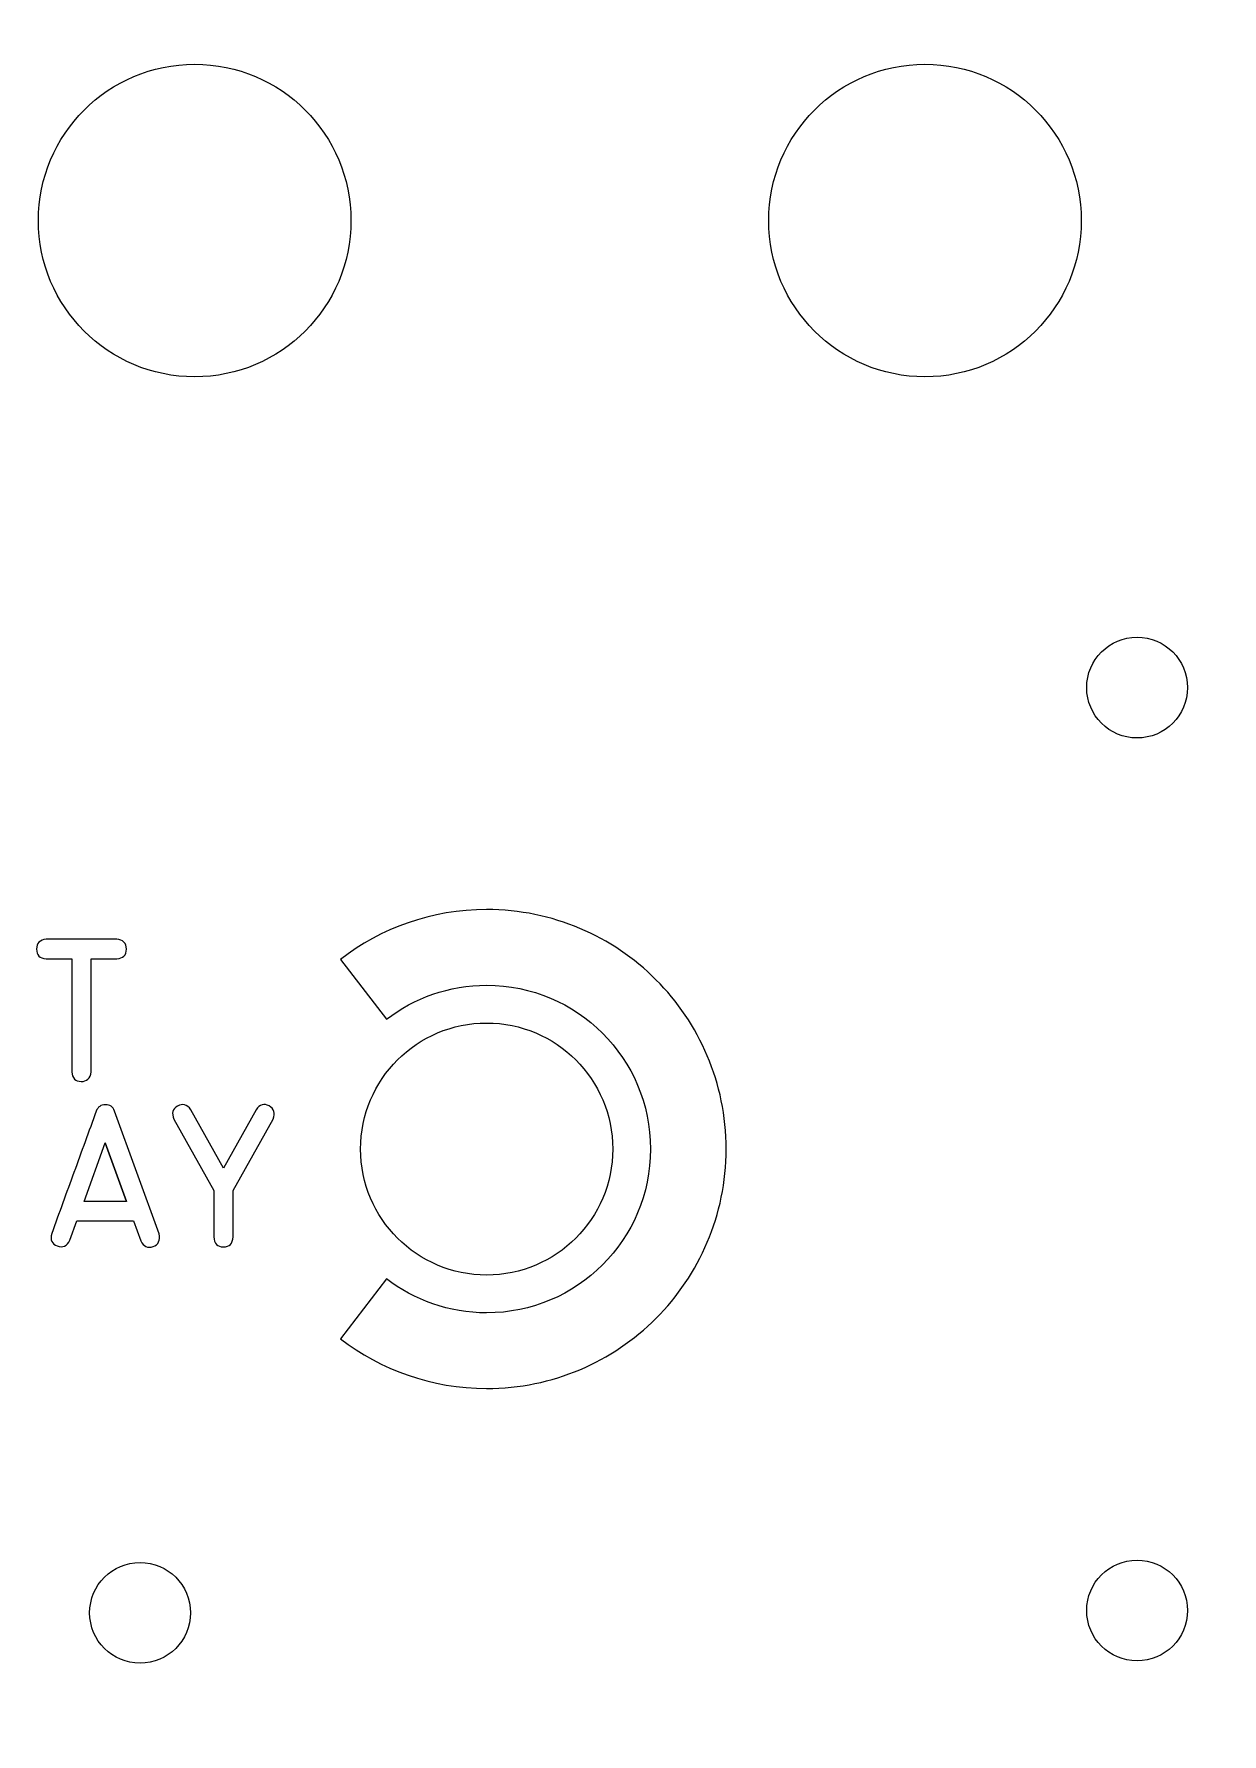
# Model space of a CAD drawing. Header units: millimetres. Extents: x -86 to 60, y -135 to 365.
# Drawn here: x -68.35 to -44.79, y 190.08 to 223.8 of the extents above; entities that cross this region are included whole.
import ezdxf

# ---------------------------------------------------------------- set-up
doc = ezdxf.new("R2010")
doc.units = ezdxf.units.MM
doc.header["$MEASUREMENT"] = 0
doc.layers.add('Cuts', color=7, linetype='Continuous', plot=False)
doc.layers.add('Engrave', color=7, linetype='Continuous')

msp = doc.modelspace()

# ---------------------------------------------------------------- linework, layer by layer
at = {"layer": 'Cuts', "color": 250, "lineweight": 9}
for centre, major_axis, ratio in [((-65.1677, 220.0988), (3.1001, 0), 0.9999677), ((-50.6825, 220.0988), (3.1001, 0), 0.9999677), ((-46.4752, 210.8347), (0, 1), 1), ((-59.3765, 201.6811), (2.5001, 0), 0.99996), ((-66.2502, 192.4809), (0, 1), 1), ((-46.4752, 192.5274), (0, 1), 1)]:
    msp.add_ellipse(centre, major_axis=major_axis, ratio=ratio, dxfattribs=at)
msp.add_open_spline([(57.4748, 154.4568), (57.8729, 154.4566), (58.2545, 154.2982), (58.5358, 154.0166), (58.5358, 154.0166), (58.8172, 153.7349), (58.975, 153.3549), (58.9748, 152.9568), (58.9748, 152.9568), (58.9748, 152.9568), (58.9748, 148.9068), (58.9748, 148.9068), (58.9748, 148.9068), (58.9745, 148.5088), (58.8162, 148.1271), (58.5345, 147.8458), (58.5345, 147.8458), (58.2528, 147.5645), (57.8729, 147.4066), (57.4748, 147.4068), (57.4748, 147.4068), (57.4748, 147.4068), (50.5123, 147.4068), (50.5123, 147.4068), (50.5123, 147.4068), (50.1147, 147.4071), (49.7333, 147.2494), (49.452, 146.9685), (49.452, 146.9685), (49.1707, 146.6875), (49.0125, 146.3044), (49.0123, 145.9068), (49.0123, 145.9068), (49.0123, 145.9068), (49.0123, 129.4193), (49.0123, 129.4193), (49.0123, 129.4193), (49.012, 129.0213), (48.8537, 128.6396), (48.572, 128.3583), (48.572, 128.3583), (48.2903, 128.077), (47.9104, 127.9191), (47.5123, 127.9193), (47.5123, 127.9193), (47.5123, 127.9193), (-74.0127, 127.9193), (-74.0127, 127.9193), (-74.0127, 127.9193), (-74.4108, 127.9196), (-74.7925, 128.078), (-75.0738, 128.3596), (-75.0738, 128.3596), (-75.3551, 128.6413), (-75.513, 129.0213), (-75.5127, 129.4193), (-75.5127, 129.4193), (-75.5127, 129.4193), (-75.5127, 160.4568), (-75.5127, 160.4568), (-75.5127, 160.4568), (-75.5117, 162.0471), (-76.1425, 163.5727), (-77.2663, 164.6979), (-77.2663, 164.6979), (-78.3901, 165.8231), (-79.9224, 166.4558), (-81.5127, 166.4568), (-81.5127, 166.4568), (-81.5127, 166.4568), (-83.9752, 166.4568), (-83.9752, 166.4568), (-83.9752, 166.4568), (-84.3733, 166.4571), (-84.755, 166.6155), (-85.0363, 166.8971), (-85.0363, 166.8971), (-85.3176, 167.1788), (-85.4755, 167.5588), (-85.4752, 167.9568), (-85.4752, 167.9568), (-85.4752, 167.9568), (-85.4752, 210.1068), (-85.4752, 210.1068), (-85.4752, 210.1068), (-85.475, 210.5049), (-85.3166, 210.8866), (-85.0349, 211.1679), (-85.0349, 211.1679), (-84.7533, 211.4492), (-84.3733, 211.6071), (-83.9752, 211.6068), (-83.9752, 211.6068), (-83.9752, 211.6068), (-81.5127, 211.6068), (-81.5127, 211.6068), (-81.5127, 211.6068), (-79.9224, 211.6058), (-78.3969, 212.2366), (-77.2716, 213.3604), (-77.2716, 213.3604), (-76.1464, 214.4842), (-75.5137, 216.0166), (-75.5127, 217.6068), (-75.5127, 217.6068), (-75.5127, 217.6068), (-75.5127, 248.6443), (-75.5127, 248.6443), (-75.5127, 248.6443), (-75.5125, 249.0424), (-75.3541, 249.4241), (-75.0724, 249.7054), (-75.0724, 249.7054), (-74.7908, 249.9867), (-74.4108, 250.1446), (-74.0127, 250.1443), (-74.0127, 250.1443), (-74.0127, 250.1443), (47.5123, 250.1443), (47.5123, 250.1443), (47.5123, 250.1443), (47.9104, 250.1441), (48.292, 249.9857), (48.5733, 249.7041), (48.5733, 249.7041), (48.8547, 249.4224), (49.0125, 249.0424), (49.0123, 248.6443), (49.0123, 248.6443), (49.0123, 248.6443), (49.0123, 217.6068), (49.0123, 217.6068), (49.0123, 217.6068), (49.0113, 216.0166), (49.6421, 214.491), (50.7659, 213.3658), (50.7659, 213.3658), (51.8897, 212.2406), (53.422, 211.6079), (55.0123, 211.6068), (55.0123, 211.6068), (55.0123, 211.6068), (57.4748, 211.6068), (57.4748, 211.6068), (57.4748, 211.6068), (57.8729, 211.6066), (58.2545, 211.4482), (58.5358, 211.1666), (58.5358, 211.1666), (58.8172, 210.8849), (58.975, 210.5049), (58.9748, 210.1068), (58.9748, 210.1068), (58.9748, 210.1068), (58.9748, 167.9568), (58.9748, 167.9568), (58.9748, 167.9568), (58.9745, 167.5588), (58.8162, 167.1771), (58.5345, 166.8958), (58.5345, 166.8958), (58.2528, 166.6145), (57.8729, 166.4566), (57.4748, 166.4568), (57.4748, 166.4568), (57.4748, 166.4568), (55.0123, 166.4568), (55.0123, 166.4568), (55.0123, 166.4568), (53.422, 166.4579), (51.8964, 165.8271), (50.7712, 164.7033), (50.7712, 164.7033), (49.646, 163.5795), (49.0133, 162.0471), (49.0123, 160.4568), (49.0123, 160.4568), (49.0123, 160.4568), (49.0123, 155.9568), (49.0123, 155.9568), (49.0123, 155.9568), (49.012, 155.5593), (49.1697, 155.1779), (49.4507, 154.8966), (49.4507, 154.8966), (49.7316, 154.6153), (50.1147, 154.4571), (50.5123, 154.4568), (50.5123, 154.4568), (50.5123, 154.4568), (57.4748, 154.4568), (57.4748, 154.4568)], degree=3, knots=[0, 0, 0, 0, 0.0204082, 0.0204082, 0.0204082, 0.0204082, 0.0408163, 0.0408163, 0.0408163, 0.0408163, 0.0612245, 0.0612245, 0.0612245, 0.0612245, 0.0816327, 0.0816327, 0.0816327, 0.0816327, 0.1020408, 0.1020408, 0.1020408, 0.1020408, 0.122449, 0.122449, 0.122449, 0.122449, 0.1428571, 0.1428571, 0.1428571, 0.1428571, 0.1632653, 0.1632653, 0.1632653, 0.1632653, 0.1836735, 0.1836735, 0.1836735, 0.1836735, 0.2040816, 0.2040816, 0.2040816, 0.2040816, 0.2244898, 0.2244898, 0.2244898, 0.2244898, 0.244898, 0.244898, 0.244898, 0.244898, 0.2653061, 0.2653061, 0.2653061, 0.2653061, 0.2857143, 0.2857143, 0.2857143, 0.2857143, 0.3061224, 0.3061224, 0.3061224, 0.3061224, 0.3265306, 0.3265306, 0.3265306, 0.3265306, 0.3469388, 0.3469388, 0.3469388, 0.3469388, 0.3673469, 0.3673469, 0.3673469, 0.3673469, 0.3877551, 0.3877551, 0.3877551, 0.3877551, 0.4081633, 0.4081633, 0.4081633, 0.4081633, 0.4285714, 0.4285714, 0.4285714, 0.4285714, 0.4489796, 0.4489796, 0.4489796, 0.4489796, 0.4693878, 0.4693878, 0.4693878, 0.4693878, 0.4897959, 0.4897959, 0.4897959, 0.4897959, 0.5102041, 0.5102041, 0.5102041, 0.5102041, 0.5306122, 0.5306122, 0.5306122, 0.5306122, 0.5510204, 0.5510204, 0.5510204, 0.5510204, 0.5714286, 0.5714286, 0.5714286, 0.5714286, 0.5918367, 0.5918367, 0.5918367, 0.5918367, 0.6122449, 0.6122449, 0.6122449, 0.6122449, 0.6326531, 0.6326531, 0.6326531, 0.6326531, 0.6530612, 0.6530612, 0.6530612, 0.6530612, 0.6734694, 0.6734694, 0.6734694, 0.6734694, 0.6938776, 0.6938776, 0.6938776, 0.6938776, 0.7142857, 0.7142857, 0.7142857, 0.7142857, 0.7346939, 0.7346939, 0.7346939, 0.7346939, 0.755102, 0.755102, 0.755102, 0.755102, 0.7755102, 0.7755102, 0.7755102, 0.7755102, 0.7959184, 0.7959184, 0.7959184, 0.7959184, 0.8163265, 0.8163265, 0.8163265, 0.8163265, 0.8367347, 0.8367347, 0.8367347, 0.8367347, 0.8571429, 0.8571429, 0.8571429, 0.8571429, 0.877551, 0.877551, 0.877551, 0.877551, 0.8979592, 0.8979592, 0.8979592, 0.8979592, 0.9183673, 0.9183673, 0.9183673, 0.9183673, 0.9387755, 0.9387755, 0.9387755, 0.9387755, 0.9591837, 0.9591837, 0.9591837, 0.9591837, 1, 1, 1, 1], dxfattribs=at)
at = {"layer": 'Engrave', "color": 240, "lineweight": 9}
for points, knots in [([(-59.3766, 206.4311), (-58.0651, 206.4311), (-56.8775, 205.8994), (-56.0179, 205.0398), (-56.0179, 205.0398), (-55.1583, 204.1804), (-54.6266, 202.9926), (-54.6266, 201.6811), (-54.6266, 201.6811), (-54.6266, 200.3696), (-55.1583, 199.182), (-56.0179, 198.3224), (-56.0179, 198.3224), (-56.8775, 197.4628), (-58.0651, 196.9311), (-59.3766, 196.9311), (-59.3766, 196.9311), (-60.4684, 196.9311), (-61.4744, 197.2997), (-62.2766, 197.919), (-62.2766, 197.919), (-62.2766, 197.919), (-61.3609, 199.107), (-61.3609, 199.107), (-61.3609, 199.107), (-60.812, 198.6832), (-60.1237, 198.4311), (-59.3766, 198.4311), (-59.3766, 198.4311), (-58.4792, 198.4311), (-57.6666, 198.7949), (-57.0785, 199.383), (-57.0785, 199.383), (-56.4904, 199.9711), (-56.1266, 200.7837), (-56.1266, 201.6811), (-56.1266, 201.6811), (-56.1266, 202.5786), (-56.4904, 203.3912), (-57.0785, 203.9792), (-57.0785, 203.9792), (-57.6666, 204.5673), (-58.4792, 204.9311), (-59.3766, 204.9311), (-59.3766, 204.9311), (-60.1237, 204.9311), (-60.812, 204.679), (-61.3609, 204.2552), (-61.3609, 204.2552), (-61.3609, 204.2552), (-62.2766, 205.4432), (-62.2766, 205.4432), (-62.2766, 205.4432), (-61.4744, 206.0625), (-60.4684, 206.4311), (-59.3766, 206.4311)], [0, 0, 0, 0, 0.0666667, 0.0666667, 0.0666667, 0.0666667, 0.1333333, 0.1333333, 0.1333333, 0.1333333, 0.2, 0.2, 0.2, 0.2, 0.2666667, 0.2666667, 0.2666667, 0.2666667, 0.3333333, 0.3333333, 0.3333333, 0.3333333, 0.4, 0.4, 0.4, 0.4, 0.4666667, 0.4666667, 0.4666667, 0.4666667, 0.5333333, 0.5333333, 0.5333333, 0.5333333, 0.6, 0.6, 0.6, 0.6, 0.6666667, 0.6666667, 0.6666667, 0.6666667, 0.7333333, 0.7333333, 0.7333333, 0.7333333, 0.8, 0.8, 0.8, 0.8, 0.8666667, 0.8666667, 0.8666667, 0.8666667, 1, 1, 1, 1]), ([(-67.6061, 203.2134), (-67.6061, 203.2134), (-67.6061, 205.4542), (-67.6061, 205.4542), (-67.6061, 205.4542), (-67.6061, 205.4542), (-68.1117, 205.4542), (-68.1117, 205.4542), (-68.1117, 205.4542), (-68.2402, 205.4641), (-68.3046, 205.529), (-68.3041, 205.6475), (-68.3041, 205.6475), (-68.3037, 205.7665), (-68.2392, 205.8319), (-68.1117, 205.8427), (-68.1117, 205.8427), (-68.1117, 205.8427), (-66.7129, 205.8427), (-66.7129, 205.8427), (-66.7129, 205.8427), (-66.5864, 205.8328), (-66.5224, 205.7674), (-66.5219, 205.6475), (-66.5219, 205.6475), (-66.5214, 205.528), (-66.5854, 205.4631), (-66.7129, 205.4542), (-66.7129, 205.4542), (-66.7129, 205.4542), (-67.2171, 205.4542), (-67.2171, 205.4542), (-67.2171, 205.4542), (-67.2171, 205.4542), (-67.2171, 203.2134), (-67.2171, 203.2134), (-67.2171, 203.2134), (-67.2383, 203.0831), (-67.306, 203.0186), (-67.4208, 203.0205), (-67.4208, 203.0205), (-67.5351, 203.0224), (-67.5967, 203.0868), (-67.6061, 203.2134)], [0, 0, 0, 0, 0.0833333, 0.0833333, 0.0833333, 0.0833333, 0.1666667, 0.1666667, 0.1666667, 0.1666667, 0.25, 0.25, 0.25, 0.25, 0.3333333, 0.3333333, 0.3333333, 0.3333333, 0.4166667, 0.4166667, 0.4166667, 0.4166667, 0.5, 0.5, 0.5, 0.5, 0.5833333, 0.5833333, 0.5833333, 0.5833333, 0.6666667, 0.6666667, 0.6666667, 0.6666667, 0.75, 0.75, 0.75, 0.75, 0.8333333, 0.8333333, 0.8333333, 0.8333333, 1, 1, 1, 1]), ([(-68.0033, 200.0036), (-67.8566, 200.409), (-67.7093, 200.814), (-67.5621, 201.2185), (-67.5621, 201.2185), (-67.4144, 201.623), (-67.2667, 202.028), (-67.119, 202.433), (-67.119, 202.433), (-67.0885, 202.5167), (-67.0283, 202.5591), (-66.9384, 202.56), (-66.9384, 202.56), (-66.8481, 202.5609), (-66.7874, 202.5186), (-66.7564, 202.433), (-66.7564, 202.433), (-66.7564, 202.433), (-65.873, 199.997), (-65.873, 199.997), (-65.873, 199.997), (-65.8458, 199.8672), (-65.8853, 199.7839), (-65.9916, 199.7463), (-65.9916, 199.7463), (-66.0983, 199.7082), (-66.1802, 199.7472), (-66.2385, 199.862), (-66.2385, 199.862), (-66.2385, 199.862), (-66.3801, 200.2561), (-66.3801, 200.2561), (-66.3801, 200.2561), (-66.3801, 200.2561), (-67.5033, 200.2561), (-67.5033, 200.2561), (-67.5033, 200.2561), (-67.5033, 200.2561), (-67.6411, 199.8714), (-67.6411, 199.8714), (-67.6411, 199.8714), (-67.6999, 199.7557), (-67.7837, 199.718), (-67.8918, 199.758), (-67.8918, 199.758), (-68.0005, 199.7975), (-68.0377, 199.8799), (-68.0033, 200.0036)], [0, 0, 0, 0, 0.0769231, 0.0769231, 0.0769231, 0.0769231, 0.1538462, 0.1538462, 0.1538462, 0.1538462, 0.2307692, 0.2307692, 0.2307692, 0.2307692, 0.3076923, 0.3076923, 0.3076923, 0.3076923, 0.3846154, 0.3846154, 0.3846154, 0.3846154, 0.4615385, 0.4615385, 0.4615385, 0.4615385, 0.5384615, 0.5384615, 0.5384615, 0.5384615, 0.6153846, 0.6153846, 0.6153846, 0.6153846, 0.6923077, 0.6923077, 0.6923077, 0.6923077, 0.7692308, 0.7692308, 0.7692308, 0.7692308, 0.8461538, 0.8461538, 0.8461538, 0.8461538, 1, 1, 1, 1]), ([(-63.9506, 202.4593), (-63.8791, 202.5671), (-63.7926, 202.5925), (-63.691, 202.5365), (-63.691, 202.5365), (-63.5894, 202.4805), (-63.5635, 202.393), (-63.6129, 202.2735), (-63.6129, 202.2735), (-63.6129, 202.2735), (-64.4055, 200.8582), (-64.4055, 200.8582), (-64.4055, 200.8582), (-64.4055, 200.8582), (-64.4055, 199.9363), (-64.4055, 199.9363), (-64.4055, 199.9363), (-64.4139, 199.806), (-64.4779, 199.7406), (-64.5978, 199.7406), (-64.5978, 199.7406), (-64.7178, 199.7406), (-64.7818, 199.806), (-64.7897, 199.9363), (-64.7897, 199.9363), (-64.7897, 199.9363), (-64.7897, 200.8582), (-64.7897, 200.8582), (-64.7897, 200.8582), (-64.7897, 200.8582), (-65.5809, 202.2735), (-65.5809, 202.2735), (-65.5809, 202.2735), (-65.6298, 202.3921), (-65.6049, 202.4791), (-65.5066, 202.5346), (-65.5066, 202.5346), (-65.4083, 202.5901), (-65.3203, 202.5652), (-65.2432, 202.4593), (-65.2432, 202.4593), (-65.2432, 202.4593), (-64.5969, 201.3046), (-64.5969, 201.3046), (-64.5969, 201.3046), (-64.5969, 201.3046), (-63.9506, 202.4593), (-63.9506, 202.4593)], [0, 0, 0, 0, 0.0769231, 0.0769231, 0.0769231, 0.0769231, 0.1538462, 0.1538462, 0.1538462, 0.1538462, 0.2307692, 0.2307692, 0.2307692, 0.2307692, 0.3076923, 0.3076923, 0.3076923, 0.3076923, 0.3846154, 0.3846154, 0.3846154, 0.3846154, 0.4615385, 0.4615385, 0.4615385, 0.4615385, 0.5384615, 0.5384615, 0.5384615, 0.5384615, 0.6153846, 0.6153846, 0.6153846, 0.6153846, 0.6923077, 0.6923077, 0.6923077, 0.6923077, 0.7692308, 0.7692308, 0.7692308, 0.7692308, 0.8461538, 0.8461538, 0.8461538, 0.8461538, 1, 1, 1, 1]), ([(-66.5207, 200.6433), (-66.5207, 200.6433), (-66.9398, 201.8008), (-66.9398, 201.8008), (-66.9398, 201.8008), (-66.9398, 201.8008), (-67.3613, 200.6433), (-67.3613, 200.6433), (-67.3613, 200.6433), (-67.3613, 200.6433), (-66.5207, 200.6433), (-66.5207, 200.6433)], [0, 0, 0, 0, 0.25, 0.25, 0.25, 0.25, 0.5, 0.5, 0.5, 0.5, 1, 1, 1, 1]), ([(-66.9398, 201.8008), (-66.9398, 201.8008), (-66.5207, 200.6433), (-66.5207, 200.6433), (-66.5207, 200.6433), (-66.5207, 200.6433), (-66.9398, 201.8008), (-66.9398, 201.8008)], [0, 0, 0, 0, 0.3333333, 0.3333333, 0.3333333, 0.3333333, 1, 1, 1, 1])]:
    msp.add_open_spline(points, degree=3, knots=knots, dxfattribs=at)

doc.saveas('drawing.dxf')
